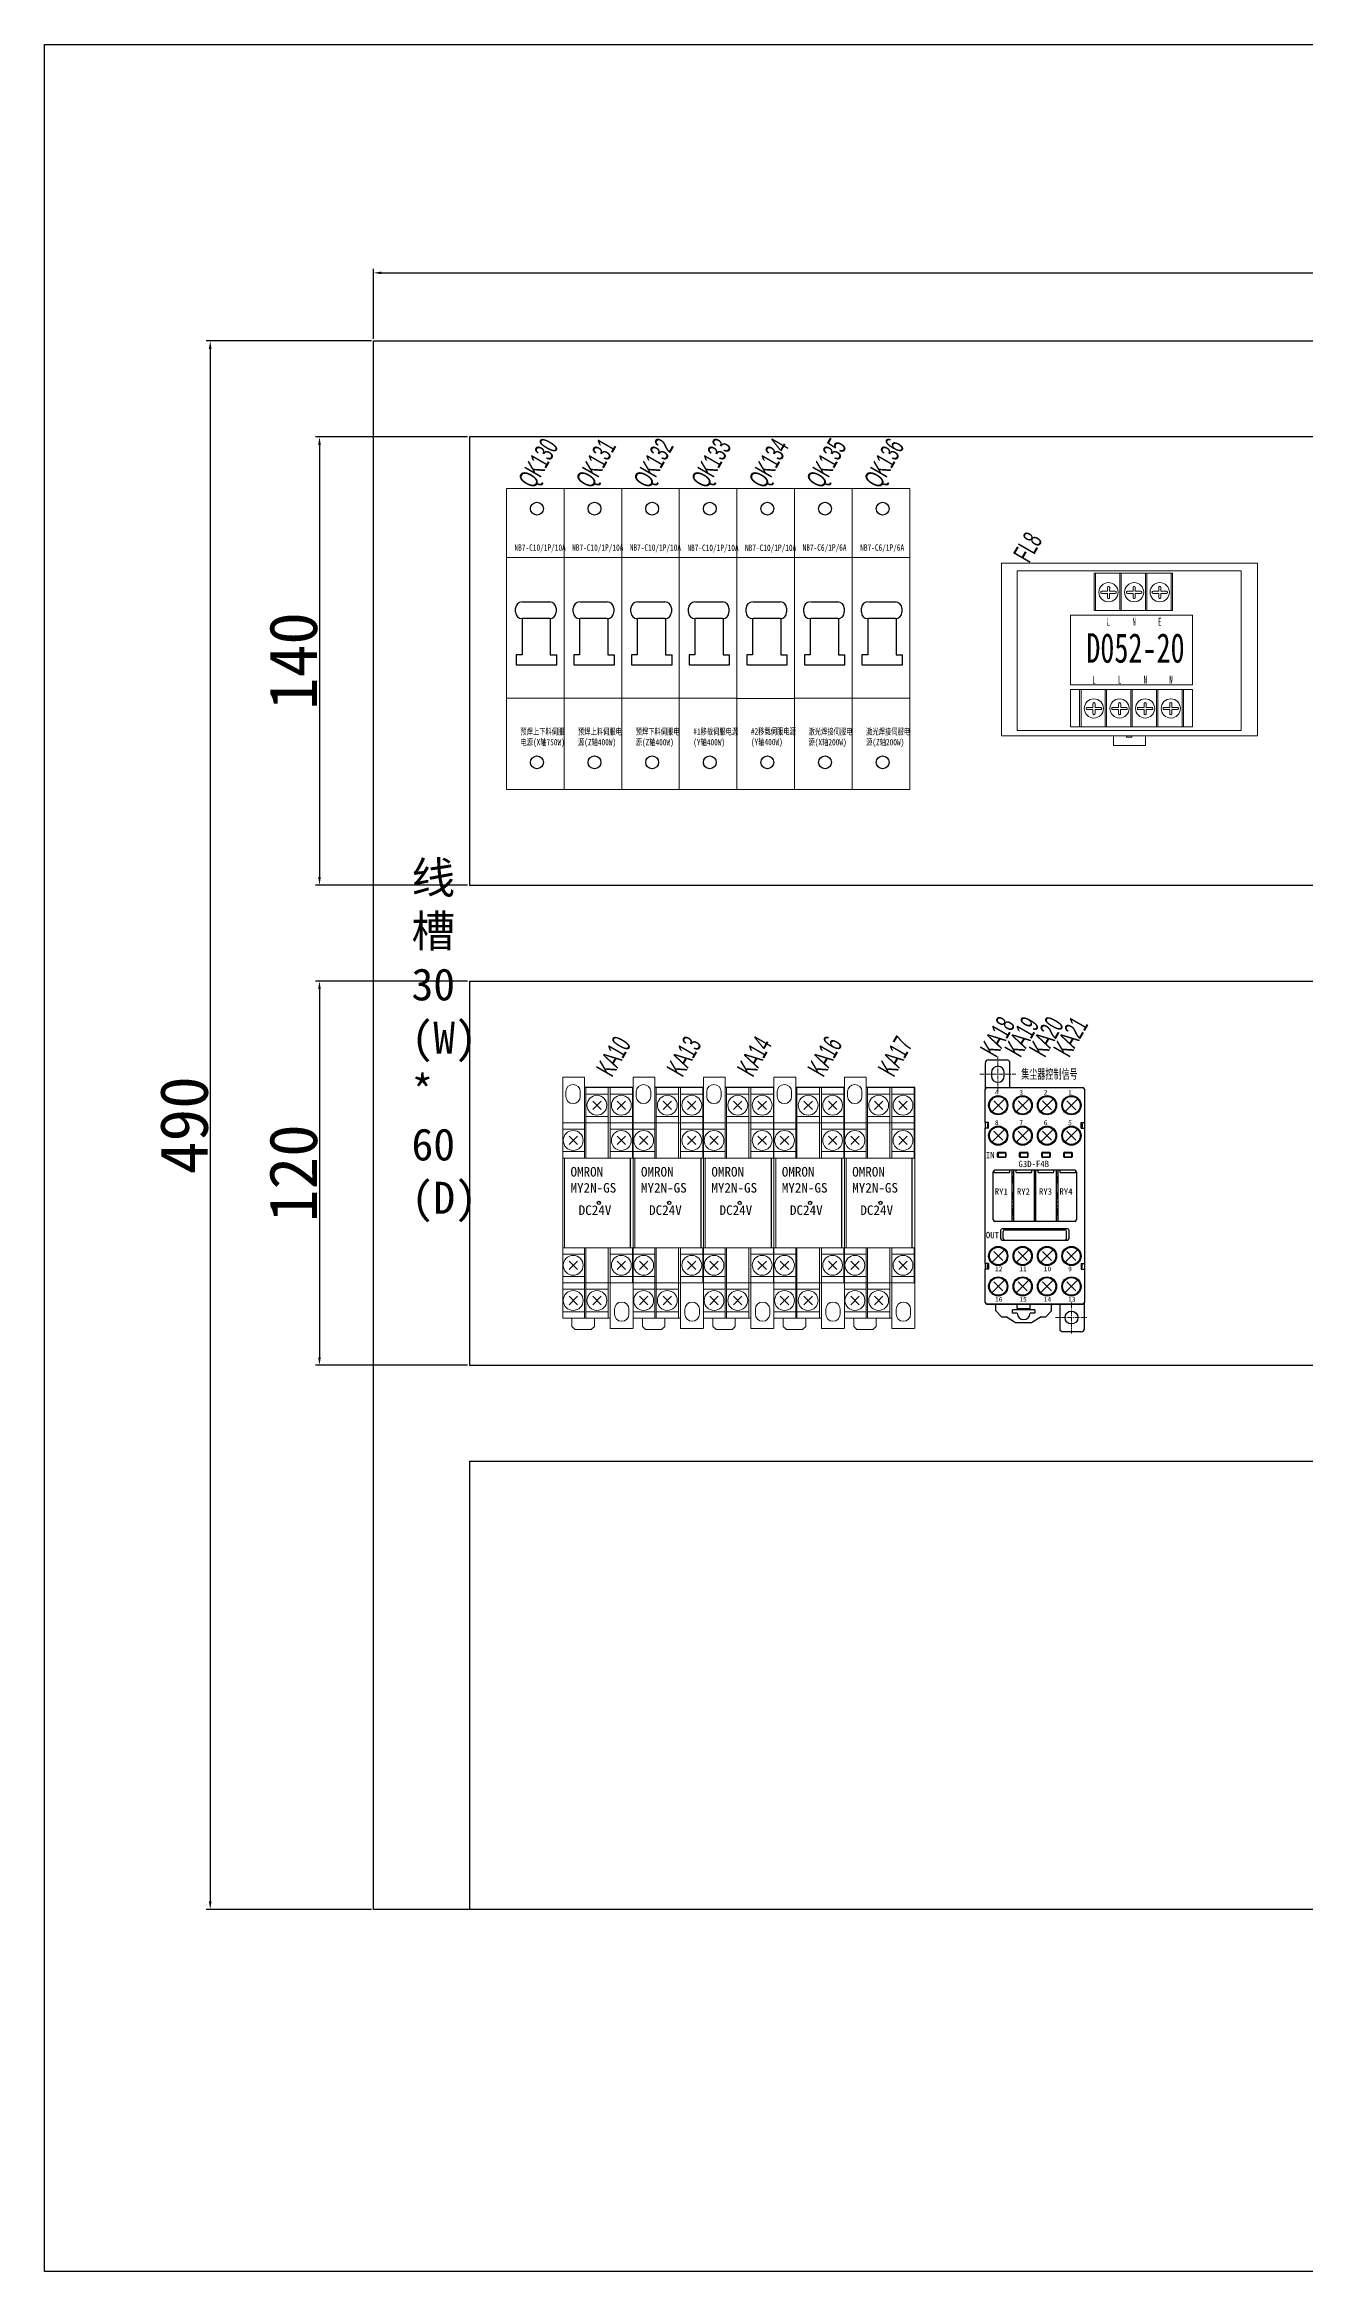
# Model space of a CAD drawing. Header units: millimetres. Extents: x 336 to 12810, y -1577 to 4105.
# Drawn here: x 9163 to 9557, y 1252 to 1948 of the extents above; entities that cross this region are included whole.
import ezdxf

# ---------------------------------------------------------------- set-up
doc = ezdxf.new("R2010")
doc.units = ezdxf.units.MM
doc.linetypes.add('CENTER', pattern=[2, 1.25, -0.25, 0.25, -0.25])
for name, color, linetype in [('Outline', 7, 'Continuous'), ('TEXT', 2, 'Continuous'), ('Z_OM_GAIKEI', 7, 'Continuous'), ('细实线层', 7, 'Continuous')]:
    doc.layers.add(name, color=color, linetype=linetype)
doc.layers.add('Z_OM_CENTER', color=2, linetype='CENTER', lineweight=13)
doc.layers.add('Z_OM_OUTLINE', color=7, linetype='Continuous', lineweight=30)
doc.styles.add('ST', font='', dxfattribs={"width": 0.8, "height": 300})
doc.styles.get("Standard").update_dxf_attribs({"font": ''})
doc.styles.add('宋', font='', dxfattribs={"width": 0.7})
doc.styles.add('样式 8', font='arial.ttf', dxfattribs={"width": 0.6, "height": 2.5})
doc.styles.get('ST').set_extended_font_data('SimSun')
doc.styles.get('Standard').set_extended_font_data('SimSun')
doc.styles.get('宋').set_extended_font_data('SimSun')
doc.dimstyles.new('ISO-25', dxfattribs={"dimtxt": 2.5, "dimasz": 2.5, "dimexe": 1.25, "dimexo": 0.625, "dimtad": 1, "dimtxsty": 'Standard', "dimcen": 2.5, "dimadec": 0, "dimazin": 0, "dimtfac": 1, "dimtmove": 0, "dimatfit": 3, "dimfxl": 1, "dimarcsym": 0})

# ---------------------------------------------------------------- blocks, each defined once
blk = doc.blocks.new('*D893')
at = {"color": 0, "lineweight": -2}
for p, q in [((9265.52, 1855.54), (9213.92, 1855.54)), ((9215.17, 1853.04), (9215.17, 1368.04)), ((9265.52, 1365.54), (9213.92, 1365.54))]:
    blk.add_line(p, q, dxfattribs=at)
at = {"color": 0}
for points in [[(9215.58, 1853.04), (9214.75, 1853.04), (9215.17, 1855.54)], [(9214.75, 1368.04), (9215.58, 1368.04), (9215.17, 1365.54)]]:
    blk.add_solid(points, dxfattribs=at)
at = {"layer": 'Defpoints', "color": 0}
for p in [(9266.14, 1855.54), (9215.17, 1365.54), (9266.14, 1365.54)]:
    blk.add_point(p, dxfattribs=at)
at = {"color": 0, "insert": (9207.04, 1610.54), "char_height": 2.5, "attachment_point": 5, "rotation": 90}
blk.add_mtext('{\\H6x;490}', dxfattribs=at)
blk = doc.blocks.new('*D894')
at = {"color": 0, "lineweight": -2}
for p, q in [((9266.14, 1856.17), (9266.14, 1878.07)), ((9268.64, 1876.82), (10263.64, 1876.82)), ((10266.14, 1856.17), (10266.14, 1878.07))]:
    blk.add_line(p, q, dxfattribs=at)
at = {"color": 0}
for points in [[(9268.64, 1877.23), (9268.64, 1876.4), (9266.14, 1876.82)], [(10263.64, 1876.4), (10263.64, 1877.23), (10266.14, 1876.82)]]:
    blk.add_solid(points, dxfattribs=at)
at = {"layer": 'Defpoints', "color": 0}
for p in [(10266.14, 1876.82), (9266.14, 1855.54), (10266.14, 1855.54)]:
    blk.add_point(p, dxfattribs=at)
at = {"color": 0, "insert": (9766.14, 1884.94), "char_height": 2.5, "attachment_point": 5}
blk.add_mtext('{\\H6x;1000}', dxfattribs=at)
blk = doc.blocks.new('MY2NJ')
blk.add_line((24.97, 72), (9.75, 72))
at = {"color": 7, "linetype": 'Continuous'}
blk.add_line((24.18, 22), (24.18, 50), dxfattribs=at)
blk.add_circle((14.25, 36), 0.5, dxfattribs=at)
at = {"layer": 'Z_OM_OUTLINE', "lineweight": -2}
for p, q in [((2.97, 75.25), (9.75, 75.25)), ((2.97, 75.25), (2.97, 0)), ((3.96, 69.25), (3.96, 70.75)), ((8.46, 69.25), (8.46, 70.75)), ((9.75, 50), (9.75, 75.25)), ((10.15, 72), (10.15, 50)), ((17.15, 70), (10.15, 70)), ((17.15, 50), (17.15, 72)), ((17.78, 72), (17.78, 50)), ((24.78, 70), (17.78, 70)), ((24.78, 50), (24.78, 72)), ((24.97, -3.25), (24.97, 72)), ((10.15, 63), (17.15, 63)), ((12.34, 65.19), (14.96, 67.81)), ((14.96, 65.19), (12.34, 67.81)), ((17.78, 63), (24.78, 63)), ((22.59, 65.19), (19.97, 67.81)), ((19.97, 65.19), (22.59, 67.81)), ((2.97, 61), (24.97, 61)), ((9.75, 59), (2.97, 59)), ((7.56, 54.19), (4.94, 56.81)), ((4.94, 54.19), (7.56, 56.81)), ((24.78, 59), (17.78, 59)), ((22.59, 54.19), (19.97, 56.81)), ((19.97, 54.19), (22.59, 56.81)), ((2.97, 52), (9.75, 52)), ((2.97, 50), (9.75, 50)), ((3.5, 50), (3.5, 22)), ((25, 50), (3.5, 50)), ((10.15, 50), (17.15, 50)), ((17.78, 52), (24.78, 52)), ((17.78, 50), (24.78, 50)), ((9.75, 22), (2.97, 22)), ((25, 22), (3.5, 22)), ((9.75, 0), (9.75, 22)), ((17.15, 22), (10.15, 22)), ((10.15, 22), (10.15, 0)), ((17.15, 0), (17.15, 22)), ((24.78, 22), (17.78, 22)), ((17.78, 22), (17.78, -3.25)), ((24.78, 11), (24.78, 22)), ((9.75, 20), (2.97, 20)), ((7.56, 15.19), (4.94, 17.81)), ((4.94, 15.19), (7.56, 17.81)), ((24.78, 20), (17.78, 20)), ((22.59, 15.19), (19.97, 17.81)), ((19.97, 15.19), (22.59, 17.81)), ((2.97, 13), (9.75, 13)), ((24.97, 11), (2.97, 11)), ((9.75, 9), (2.97, 9)), ((17.15, 9), (10.15, 9)), ((17.78, 13), (24.78, 13)), ((2.97, 2), (9.75, 2)), ((2.97, 0), (17.78, 0)), ((7.56, 4.19), (4.94, 6.81)), ((4.94, 4.19), (7.56, 6.81)), ((5.87, -2.6), (5.87, 0)), ((10.15, 2), (17.15, 2)), ((14.96, 4.19), (12.34, 6.81)), ((12.34, 4.19), (14.96, 6.81)), ((12.88, 0), (12.88, -2.6)), ((19.15, 2.75), (19.15, 1.25)), ((23.65, 1.25), (23.65, 2.75)), ((6.87, -3.6), (5.87, -2.6)), ((11.88, -3.6), (6.87, -3.6)), ((12.88, -2.6), (11.88, -3.6)), ((24.78, -3.25), (17.78, -3.25))]:
    blk.add_line(p, q, dxfattribs=at)
for centre in [(13.65, 66.5), (21.28, 66.5), (6.25, 55.5), (21.28, 55.5), (6.25, 16.5), (21.28, 16.5), (6.25, 5.5), (13.65, 5.5)]:
    blk.add_circle(centre, 3.1, dxfattribs=at)
for centre, start, end in [((6.21, 70.75), 0, 180), ((6.21, 69.25), 180, 0), ((21.4, 2.75), 0, 180), ((21.4, 1.25), 180, 0)]:
    blk.add_arc(centre, 2.25, start, end, dxfattribs=at)
at = {"layer": 'Outline', "color": 0, "linetype": 'ByBlock', "ltscale": 8, "char_height": 3, "attachment_point": 1}
for s, insert in [('{\\C3;OMRON\\PMY2N-GS}', (5.41, 47.21)), ('{\\C3;DC24V}', (7.96, 35.23))]:
    blk.add_mtext(s, dxfattribs=dict(at, insert=insert))
blk = doc.blocks.new('G6D-F4B')
at = {"layer": 'Z_OM_CENTER'}
for p, q in [((3.93, 32.3), (3.93, 43.64)), ((-1.74, 37.97), (9.6, 37.97)), ((26.93, -43.03), (26.93, -33.03)), ((21.93, -38.03), (31.93, -38.03))]:
    blk.add_line(p, q, dxfattribs=at)
at = {"layer": 'Z_OM_GAIKEI'}
for p, q in [((1, 42.5), (6.7, 42.5)), ((0, 41.5), (0, 33.32)), ((1.93, 38.47), (1.93, 37.47)), ((5.93, 37.47), (5.93, 38.47)), ((7.7, 33.8), (7.7, 41.5)), ((0, 22.9), (0, 33.3)), ((0.5, 33.8), (30.46, 33.8)), ((0.5, 33.8), (30.46, 33.8)), ((2.11, 26.36), (6, 30.25)), ((2.64, 29.72), (5.47, 26.89)), ((9.73, 26.36), (13.62, 30.25)), ((10.26, 29.72), (13.09, 26.89)), ((17.35, 26.36), (21.24, 30.25)), ((17.88, 29.72), (20.71, 26.89)), ((24.97, 26.36), (28.86, 30.25)), ((25.5, 29.72), (28.33, 26.89)), ((30.96, 33.3), (30.96, 22.9)), ((0, 22.9), (0, 21.1)), ((1, 22.9), (0, 22.9)), ((1, 21.1), (0, 21.1)), ((0, -21.1), (0, 21.1)), ((1, 22.5), (0.7, 22.5)), ((0.7, 22.5), (0.7, 21.5)), ((0.7, 21.5), (1, 21.5)), ((0.9, 21.1), (0.9, 22.9)), ((1, 21.1), (1, 22.9)), ((29.96, 21.1), (29.96, 22.9)), ((29.96, 22.9), (30.96, 22.9)), ((29.96, 22.5), (30.26, 22.5)), ((30.26, 21.5), (29.96, 21.5)), ((29.96, 21.1), (30.96, 21.1)), ((30.06, 21.1), (30.06, 22.9)), ((30.26, 22.5), (30.26, 21.5)), ((30.96, 22.9), (30.96, 21.1)), ((30.96, 21.1), (30.96, -21.1)), ((2.11, 16.86), (6, 20.75)), ((2.64, 20.22), (5.47, 17.39)), ((9.73, 16.86), (13.62, 20.75)), ((10.26, 20.22), (13.09, 17.39)), ((17.35, 16.86), (21.24, 20.75)), ((17.88, 20.22), (20.71, 17.39)), ((24.97, 16.86), (28.86, 20.75)), ((25.5, 20.22), (28.33, 17.39)), ((2.48, -7.5), (2.48, 7.5)), ((2.64, 7.87), (2.64, 7.55)), ((2.94, 7.25), (7.34, 7.25)), ((27.98, 8), (2.98, 8)), ((3.83, 12.2), (3.83, 13.4)), ((3.98, 13.45), (6.28, 13.45)), ((3.98, 13.45), (3.98, 12.15)), ((3.98, 12.15), (6.28, 12.15)), ((4.03, 13.6), (6.23, 13.6)), ((6.23, 12), (4.03, 12)), ((6.28, 13.45), (6.28, 12.15)), ((6.43, 13.4), (6.43, 12.2)), ((7.64, 7.55), (7.64, 7.95)), ((8.34, 8), (8.34, -8)), ((8.84, 7.07), (8.34, 7.07)), ((8.84, 8), (8.84, -8)), ((9.54, 7.95), (9.54, 7.55)), ((9.84, 7.25), (14.24, 7.25)), ((10.73, 12.2), (10.73, 13.4)), ((10.88, 13.45), (13.18, 13.45)), ((10.88, 13.45), (10.88, 12.15)), ((10.88, 12.15), (13.18, 12.15)), ((10.93, 13.6), (13.13, 13.6)), ((13.13, 12), (10.93, 12)), ((13.18, 13.45), (13.18, 12.15)), ((13.33, 13.4), (13.33, 12.2)), ((14.54, 7.55), (14.54, 7.95)), ((15.24, 8), (15.24, -8)), ((15.74, 7.07), (15.24, 7.07)), ((15.74, 8), (15.74, -8)), ((16.44, 7.95), (16.44, 7.55)), ((16.74, 7.25), (21.14, 7.25)), ((17.63, 12.2), (17.63, 13.4)), ((17.78, 13.45), (20.08, 13.45)), ((17.78, 13.45), (17.78, 12.15)), ((17.78, 12.15), (20.08, 12.15)), ((17.83, 13.6), (20.03, 13.6)), ((20.03, 12), (17.83, 12)), ((20.08, 13.45), (20.08, 12.15)), ((20.23, 13.4), (20.23, 12.2)), ((21.44, 7.55), (21.44, 8)), ((22.14, 8), (22.14, -8)), ((22.64, 7.07), (22.14, 7.07)), ((22.64, 8), (22.64, -8)), ((23.34, 8), (23.34, 7.55)), ((23.64, 7.25), (28.04, 7.25)), ((24.53, 12.2), (24.53, 13.4)), ((24.68, 13.45), (26.98, 13.45)), ((24.68, 13.45), (24.68, 12.15)), ((24.68, 12.15), (26.98, 12.15)), ((24.73, 13.6), (26.93, 13.6)), ((26.93, 12), (24.73, 12)), ((26.98, 13.45), (26.98, 12.15)), ((27.13, 13.4), (27.13, 12.2)), ((28.34, 7.55), (28.34, 7.85)), ((28.48, 7.5), (28.48, -7.5)), ((8.84, 5.67), (8.34, 5.67)), ((8.84, 4.47), (8.34, 4.47)), ((8.58, 1), (8.34, 1)), ((8.58, 0.6), (8.34, 0.6)), ((8.58, -1), (8.58, 1)), ((8.84, 6.07), (8.6, 6.07)), ((8.6, 4.07), (8.6, 6.07)), ((8.84, 4.07), (8.6, 4.07)), ((15.74, 5.67), (15.24, 5.67)), ((15.74, 4.47), (15.24, 4.47)), ((15.48, 1), (15.24, 1)), ((15.48, 0.6), (15.24, 0.6)), ((15.48, -1), (15.48, 1)), ((15.74, 6.07), (15.5, 6.07)), ((15.5, 4.07), (15.5, 6.07)), ((15.74, 4.07), (15.5, 4.07)), ((22.64, 5.67), (22.14, 5.67)), ((22.64, 4.47), (22.14, 4.47)), ((22.38, 1), (22.14, 1)), ((22.38, 0.6), (22.14, 0.6)), ((22.38, -1), (22.38, 1)), ((22.64, 6.07), (22.4, 6.07)), ((22.4, 4.07), (22.4, 6.07)), ((22.64, 4.07), (22.4, 4.07)), ((8.58, -0.6), (8.34, -0.6)), ((8.58, -1), (8.34, -1)), ((8.84, -1.99), (8.34, -1.99)), ((8.84, -3.09), (8.34, -3.09)), ((8.84, -4.07), (8.6, -4.07)), ((8.6, -6.07), (8.6, -4.07)), ((8.84, -4.47), (8.6, -4.47)), ((8.84, -5.67), (8.6, -5.67)), ((8.84, -6.07), (8.6, -6.07)), ((15.48, -0.6), (15.24, -0.6)), ((15.48, -1), (15.24, -1)), ((15.74, -1.99), (15.24, -1.99)), ((15.74, -3.09), (15.24, -3.09)), ((15.74, -4.07), (15.5, -4.07)), ((15.5, -6.07), (15.5, -4.07)), ((15.74, -4.47), (15.5, -4.47)), ((15.74, -5.67), (15.5, -5.67)), ((15.74, -6.07), (15.5, -6.07)), ((22.38, -0.6), (22.14, -0.6)), ((22.38, -1), (22.14, -1)), ((22.64, -1.99), (22.14, -1.99)), ((22.64, -3.09), (22.14, -3.09)), ((22.64, -4.07), (22.4, -4.07)), ((22.4, -6.07), (22.4, -4.07)), ((22.64, -4.47), (22.4, -4.47)), ((22.64, -5.67), (22.4, -5.67)), ((22.64, -6.07), (22.4, -6.07)), ((27.98, -8), (2.98, -8)), ((4.78, -10.8), (4.78, -13.3)), ((25.68, -10.3), (5.28, -10.3)), ((5.28, -13.8), (25.68, -13.8)), ((5.58, -13.3), (5.58, -11.1)), ((6.08, -10.6), (24.88, -10.6)), ((6.08, -13.8), (24.88, -13.8)), ((8.84, -7.07), (8.34, -7.07)), ((15.74, -7.07), (15.24, -7.07)), ((22.64, -7.07), (22.14, -7.07)), ((25.38, -13.3), (25.38, -11.1)), ((26.18, -13.3), (26.18, -10.8)), ((2.11, -20.74), (5.99, -16.86)), ((2.64, -17.39), (5.46, -20.22)), ((9.73, -20.74), (13.61, -16.86)), ((10.26, -17.39), (13.08, -20.22)), ((17.35, -20.74), (21.23, -16.86)), ((17.88, -17.39), (20.7, -20.22)), ((24.97, -20.74), (28.85, -16.86)), ((25.5, -17.39), (28.32, -20.22)), ((1, -21.1), (0, -21.1)), ((0, -21.1), (0, -22.9)), ((0, -33.3), (0, -22.9)), ((1, -22.9), (0, -22.9)), ((0.7, -22.5), (0.7, -21.5)), ((0.7, -21.5), (1, -21.5)), ((1, -22.5), (0.7, -22.5)), ((0.9, -22.9), (0.9, -21.1)), ((1, -21.1), (1, -22.9)), ((2.11, -30.24), (5.99, -26.36)), ((2.64, -26.89), (5.46, -29.72)), ((9.73, -30.24), (13.61, -26.36)), ((10.26, -26.89), (13.08, -29.72)), ((17.35, -30.24), (21.23, -26.36)), ((17.88, -26.89), (20.7, -29.72)), ((24.97, -30.24), (28.85, -26.36)), ((25.5, -26.89), (28.32, -29.72)), ((29.96, -21.1), (29.96, -22.9)), ((29.96, -21.1), (30.96, -21.1)), ((30.26, -21.5), (29.96, -21.5)), ((29.96, -22.5), (30.26, -22.5)), ((29.96, -22.9), (30.96, -22.9)), ((30.06, -22.9), (30.06, -21.1)), ((30.26, -22.5), (30.26, -21.5)), ((30.96, -21.1), (30.96, -22.9)), ((30.96, -22.9), (30.96, -33.3)), ((0.5, -33.8), (30.46, -33.8)), ((30.46, -33.8), (0.5, -33.8)), ((3.28, -35.96), (3.28, -33.82)), ((9.98, -35.2), (9.98, -33.8)), ((13.98, -35.2), (13.98, -33.8)), ((20.68, -35.96), (20.68, -33.82)), ((23.26, -33.8), (23.26, -41.5)), ((30.96, -41.5), (30.96, -33.32)), ((5.08, -37.76), (3.28, -35.96)), ((5.08, -37.76), (6.48, -37.76)), ((9.48, -39.66), (6.48, -37.76)), ((15.48, -35.66), (8.48, -35.66)), ((8.48, -36.66), (8.48, -35.66)), ((9.98, -36.66), (8.48, -36.66)), ((14.48, -39.66), (9.48, -39.66)), ((9.98, -35.2), (13.98, -35.2)), ((15.48, -36.66), (13.98, -36.66)), ((17.48, -37.76), (14.48, -39.66)), ((15.48, -35.66), (15.48, -36.66)), ((15.48, -36.67), (15.48, -36.47)), ((17.48, -37.76), (18.88, -37.76)), ((18.88, -37.76), (20.68, -35.96)), ((29.96, -42.5), (24.26, -42.5))]:
    blk.add_line(p, q, dxfattribs=at)
for centre, radius in [((4.05, 28.3), 3), ((4.05, 28.3), 2.75), ((11.67, 28.3), 3), ((11.67, 28.3), 2.75), ((19.29, 28.3), 3), ((19.29, 28.3), 2.75), ((26.91, 28.3), 3), ((26.91, 28.3), 2.75), ((4.05, 18.8), 3), ((4.05, 18.8), 2.75), ((11.67, 18.8), 3), ((11.67, 18.8), 2.75), ((19.29, 18.8), 3), ((19.29, 18.8), 2.75), ((26.91, 18.8), 3), ((26.91, 18.8), 2.75), ((4.05, -18.8), 3), ((4.05, -18.8), 2.75), ((11.67, -18.8), 3), ((11.67, -18.8), 2.75), ((19.29, -18.8), 3), ((19.29, -18.8), 2.75), ((26.91, -18.8), 3), ((26.91, -18.8), 2.75), ((4.05, -28.3), 3), ((4.05, -28.3), 2.75), ((11.67, -28.3), 3), ((11.67, -28.3), 2.75), ((19.29, -28.3), 3), ((19.29, -28.3), 2.75), ((26.91, -28.3), 3), ((26.91, -28.3), 2.75), ((26.93, -38.03), 2)]:
    blk.add_circle(centre, radius, dxfattribs=at)
for centre, radius, start, end in [((1, 41.5), 1, 90, 180.0009), ((6.7, 41.5), 1, 359.99912, 90), ((3.93, 38.47), 2, 0, 180), ((3.93, 37.47), 2, 180, 0), ((0.5, 33.3), 0.5, 90, 180), ((0.5, 33.3), 0.5, 90, 180), ((30.46, 33.3), 0.5, 0, 90), ((30.46, 33.3), 0.5, 0, 90), ((2.98, 7.5), 0.5, 90, 180), ((2.94, 7.55), 0.3, 180, 270), ((4.03, 13.4), 0.2, 90, 180), ((4.03, 12.2), 0.2, 180, 270), ((6.23, 13.4), 0.2, 0, 90), ((6.23, 12.2), 0.2, 270, 0), ((7.34, 7.55), 0.3, 270, 0), ((9.84, 7.55), 0.3, 180, 270), ((10.93, 13.4), 0.2, 90, 180), ((10.93, 12.2), 0.2, 180, 270), ((13.13, 13.4), 0.2, 0, 90), ((13.13, 12.2), 0.2, 270, 0), ((14.24, 7.55), 0.3, 270, 0), ((16.74, 7.55), 0.3, 180, 270), ((17.83, 13.4), 0.2, 90, 180), ((17.83, 12.2), 0.2, 180, 270), ((20.03, 13.4), 0.2, 0, 90), ((20.03, 12.2), 0.2, 270, 0), ((21.14, 7.55), 0.3, 270, 0), ((23.64, 7.55), 0.3, 180, 270), ((24.73, 13.4), 0.2, 90, 180), ((24.73, 12.2), 0.2, 180, 270), ((26.93, 13.4), 0.2, 0, 90), ((26.93, 12.2), 0.2, 270, 0), ((27.98, 7.5), 0.5, 0, 90), ((28.04, 7.55), 0.3, 270, 0), ((2.98, -7.5), 0.5, 180, 270), ((5.28, -10.8), 0.5, 90, 180), ((5.28, -13.3), 0.5, 180, 270), ((6.08, -11.1), 0.5, 90, 180), ((6.08, -13.3), 0.5, 180, 270), ((24.88, -11.1), 0.5, 0, 90), ((24.88, -13.3), 0.5, 270, 0), ((25.68, -10.8), 0.5, 0, 90), ((25.68, -13.3), 0.5, 270, 0), ((27.98, -7.5), 0.5, 270, 0), ((0.5, -33.3), 0.5, 180, 270), ((0.5, -33.3), 0.5, 180, 270), ((30.46, -33.3), 0.5, 270, 0), ((30.46, -33.3), 0.5, 270, 0), ((11.98, -36.66), 2, 180.0009, 0), ((24.26, -41.5), 1, 179.9991, 270), ((29.96, -41.5), 1, 270, 0.00085)]:
    blk.add_arc(centre, radius, start, end, dxfattribs=at)
for p in [(15.48, 0), (15.48, 0), (15.48, 0), (15.48, 0), (15.48, 0), (15.48, 0), (15.64, 0)]:
    blk.add_point(p, dxfattribs=at)
for s, height, p in [('4', 1.5, (3.02, 31.6)), ('3', 1.5, (10.64, 31.6)), ('2', 1.5, (18.26, 31.6)), ('1', 1.5, (25.88, 31.6)), ('8', 1.5, (3.02, 22.1)), ('7', 1.5, (10.64, 22.1)), ('6', 1.5, (18.26, 22.1)), ('5', 1.5, (25.88, 22.1)), ('IN', 2, (0.19, 11.73)), ('G3D-F4B', 2, (10.39, 8.96)), ('RY1', 2, (2.98, 0.34)), ('RY2', 2, (9.88, 0.34)), ('RY3', 2, (16.78, 0.34)), ('RY4', 2, (23.18, 0.34)), ('OUT', 2, (0.19, -13.25)), ('12', 1.5, (3.02, -23.58)), ('11', 1.5, (10.64, -23.58)), ('10', 1.5, (18.26, -23.58)), ('9', 1.5, (25.88, -23.58)), ('16', 1.5, (3.02, -33.08)), ('15', 1.5, (10.64, -33.08)), ('14', 1.5, (18.26, -33.08)), ('13', 1.5, (25.88, -33.08))]:
    blk.add_text(s, height=height).set_placement(p)
at = {"lineweight": 0, "style": '样式 8', "width": 0.6}
blk.add_attdef('型号', (1.23, 46.34), '', height=2.5, dxfattribs=at)
blk = doc.blocks.new('*D945')
at = {"color": 0, "lineweight": -2}
for p, q in [((9295.52, 1825.54), (9248.05, 1825.54)), ((9249.3, 1823.04), (9249.3, 1688.04)), ((9295.52, 1685.54), (9248.05, 1685.54))]:
    blk.add_line(p, q, dxfattribs=at)
at = {"color": 0}
for points in [[(9249.72, 1823.04), (9248.89, 1823.04), (9249.3, 1825.54)], [(9248.89, 1688.04), (9249.72, 1688.04), (9249.3, 1685.54)]]:
    blk.add_solid(points, dxfattribs=at)
at = {"layer": 'Defpoints', "color": 0}
for p in [(9296.14, 1825.54), (9249.3, 1685.54), (9296.14, 1685.54)]:
    blk.add_point(p, dxfattribs=at)
at = {"color": 0, "insert": (9241.18, 1755.54), "char_height": 2.5, "attachment_point": 5, "rotation": 90}
blk.add_mtext('{\\H6x;140}', dxfattribs=at)
blk = doc.blocks.new('*D946')
at = {"color": 0, "lineweight": -2}
for p, q in [((9295.52, 1655.54), (9248.05, 1655.54)), ((9249.3, 1653.04), (9249.3, 1538.04)), ((9295.52, 1535.54), (9248.05, 1535.54))]:
    blk.add_line(p, q, dxfattribs=at)
at = {"color": 0}
for points in [[(9249.72, 1653.04), (9248.89, 1653.04), (9249.3, 1655.54)], [(9248.89, 1538.04), (9249.72, 1538.04), (9249.3, 1535.54)]]:
    blk.add_solid(points, dxfattribs=at)
at = {"layer": 'Defpoints', "color": 0}
for p in [(9296.14, 1655.54), (9249.3, 1535.54), (9296.14, 1535.54)]:
    blk.add_point(p, dxfattribs=at)
at = {"color": 0, "insert": (9241.18, 1595.54), "char_height": 2.5, "attachment_point": 5, "rotation": 90}
blk.add_mtext('{\\H6x;120}', dxfattribs=at)

msp = doc.modelspace()

# ---------------------------------------------------------------- linework, layer by layer
for p, q in [((10236.141, 1825.542), (9296.141, 1825.542)), ((9296.141, 1825.542), (9296.141, 1685.542)), ((9310.766, 1757.452), (9310.766, 1754.387)), ((9310.766, 1754.387), (9323.423, 1754.387)), ((9328.766, 1757.452), (9328.766, 1754.387)), ((9328.766, 1754.387), (9341.423, 1754.387)), ((9346.766, 1757.452), (9346.766, 1754.387)), ((9346.766, 1754.387), (9359.423, 1754.387)), ((9364.766, 1757.452), (9364.766, 1754.387)), ((9364.766, 1754.387), (9377.423, 1754.387)), ((9382.766, 1757.452), (9382.766, 1754.387)), ((9382.766, 1754.387), (9395.423, 1754.387)), ((9400.766, 1757.452), (9400.766, 1754.387)), ((9400.766, 1754.387), (9413.423, 1754.387)), ((9418.766, 1757.452), (9418.766, 1754.387)), ((9418.766, 1754.387), (9431.423, 1754.387)), ((9296.141, 1685.542), (10236.141, 1685.542)), ((9296.141, 1655.542), (9296.141, 1535.542)), ((9296.141, 1655.542), (10236.141, 1655.542)), ((9296.141, 1535.542), (10236.141, 1535.542)), ((9296.141, 1505.542), (10236.141, 1505.542)), ((9296.141, 1505.542), (9296.141, 1365.542))]:
    msp.add_line(p, q)
at = {"color": 0}
for p, q in [((9310.57, 1770.808), (9310.57, 1772.035)), ((9312.57, 1768.808), (9312.57, 1757.452)), ((9312.766, 1774.035), (9321.217, 1774.035)), ((9321.217, 1768.808), (9312.766, 1768.808)), ((9321.412, 1768.808), (9321.412, 1757.452)), ((9323.217, 1772.035), (9323.217, 1770.808)), ((9328.57, 1770.808), (9328.57, 1772.035)), ((9330.57, 1768.808), (9330.57, 1757.452)), ((9330.766, 1774.035), (9339.217, 1774.035)), ((9339.217, 1768.808), (9330.766, 1768.808)), ((9339.412, 1768.808), (9339.412, 1757.452)), ((9341.217, 1772.035), (9341.217, 1770.808)), ((9346.57, 1770.808), (9346.57, 1772.035)), ((9348.57, 1768.808), (9348.57, 1757.452)), ((9348.766, 1774.035), (9357.217, 1774.035)), ((9357.217, 1768.808), (9348.766, 1768.808)), ((9357.412, 1768.808), (9357.412, 1757.452)), ((9359.217, 1772.035), (9359.217, 1770.808)), ((9364.57, 1770.808), (9364.57, 1772.035)), ((9366.57, 1768.808), (9366.57, 1757.452)), ((9366.766, 1774.035), (9375.217, 1774.035)), ((9375.217, 1768.808), (9366.766, 1768.808)), ((9375.412, 1768.808), (9375.412, 1757.452)), ((9377.217, 1772.035), (9377.217, 1770.808)), ((9382.57, 1770.808), (9382.57, 1772.035)), ((9384.57, 1768.808), (9384.57, 1757.452)), ((9384.766, 1774.035), (9393.217, 1774.035)), ((9393.217, 1768.808), (9384.766, 1768.808)), ((9393.412, 1768.808), (9393.412, 1757.452)), ((9395.217, 1772.035), (9395.217, 1770.808)), ((9400.57, 1770.808), (9400.57, 1772.035)), ((9402.57, 1768.808), (9402.57, 1757.452)), ((9402.766, 1774.035), (9411.217, 1774.035)), ((9411.217, 1768.808), (9402.766, 1768.808)), ((9411.412, 1768.808), (9411.412, 1757.452)), ((9413.217, 1772.035), (9413.217, 1770.808)), ((9418.57, 1770.808), (9418.57, 1772.035)), ((9420.57, 1768.808), (9420.57, 1757.452)), ((9420.766, 1774.035), (9429.217, 1774.035)), ((9429.217, 1768.808), (9420.766, 1768.808)), ((9429.412, 1768.808), (9429.412, 1757.452)), ((9431.217, 1772.035), (9431.217, 1770.808)), ((9312.57, 1757.452), (9310.766, 1757.452)), ((9321.412, 1757.452), (9323.423, 1757.452)), ((9330.57, 1757.452), (9328.766, 1757.452)), ((9339.412, 1757.452), (9341.423, 1757.452)), ((9348.57, 1757.452), (9346.766, 1757.452)), ((9357.412, 1757.452), (9359.423, 1757.452)), ((9366.57, 1757.452), (9364.766, 1757.452)), ((9375.412, 1757.452), (9377.423, 1757.452)), ((9384.57, 1757.452), (9382.766, 1757.452)), ((9393.412, 1757.452), (9395.423, 1757.452)), ((9402.57, 1757.452), (9400.766, 1757.452)), ((9411.412, 1757.452), (9413.423, 1757.452)), ((9420.57, 1757.452), (9418.766, 1757.452)), ((9429.412, 1757.452), (9431.423, 1757.452))]:
    msp.add_line(p, q, dxfattribs=at)
at = {"lineweight": 0}
for p, q in [((9462.348, 1732.16), (9502.348, 1732.16)), ((9507.348, 1732.16), (9497.348, 1732.16)), ((9502.348, 1732.16), (9507.348, 1732.16))]:
    msp.add_line(p, q, dxfattribs=at)
at = {"color": 1}
msp.add_lwpolyline([(9163.416, 1948.152), (10343.039, 1948.152), (10343.039, 1252.413), (9163.416, 1252.413)], close=True, dxfattribs=at)
msp.add_lwpolyline([(9266.141, 1855.542), (10266.141, 1855.542), (10266.141, 1365.542), (9266.141, 1365.542)], close=True)
at = {"lineweight": 0}
for points in [[(9462.348, 1786.16), (9542.348, 1786.16), (9542.348, 1732.16), (9462.348, 1732.16)], [(9467.244, 1783.775), (9537.21, 1783.775), (9537.21, 1733.805), (9467.244, 1733.805)], [(9491.303, 1771.331), (9515.741, 1771.331), (9515.741, 1783.002), (9491.303, 1783.002)], [(9491.303, 1783.002), (9491.741, 1783.002), (9491.741, 1771.331), (9491.303, 1771.331)], [(9499.303, 1783.002), (9499.741, 1783.002), (9499.741, 1771.331), (9499.303, 1771.331)], [(9507.303, 1783.002), (9507.741, 1783.002), (9507.741, 1771.331), (9507.303, 1771.331)], [(9515.303, 1783.002), (9515.741, 1783.002), (9515.741, 1771.331), (9515.303, 1771.331)], [(9521.972, 1748.111), (9483.862, 1748.111), (9483.862, 1769.867), (9521.972, 1769.867)], [(9483.862, 1746.7), (9521.972, 1746.7), (9521.972, 1735.029), (9483.862, 1735.029)], [(9486.746, 1746.7), (9487.184, 1746.7), (9487.184, 1735.029), (9486.746, 1735.029)], [(9494.746, 1746.7), (9495.184, 1746.7), (9495.184, 1735.029), (9494.746, 1735.029)], [(9502.746, 1746.7), (9503.184, 1746.7), (9503.184, 1735.029), (9502.746, 1735.029)], [(9510.746, 1746.7), (9511.184, 1746.7), (9511.184, 1735.029), (9510.746, 1735.029)], [(9518.746, 1746.7), (9519.184, 1746.7), (9519.184, 1735.029), (9518.746, 1735.029)], [(9497.348, 1732.16), (9507.348, 1732.16), (9507.348, 1729.16), (9497.348, 1729.16)], [(9501.435, 1732.16), (9503.05, 1732.16), (9503.05, 1731.726), (9501.435, 1731.726)], [(9502.348, 1732.16), (9504.058, 1732.16), (9504.058, 1732.16), (9502.348, 1732.16)]]:
    msp.add_lwpolyline(points, close=True, dxfattribs=at)
for points in [[(9493.689, 1776.687), (9495.457, 1776.673)], [(9495.462, 1777.343), (9493.694, 1777.354)], [(9495.457, 1776.673), (9495.447, 1775.41)], [(9495.475, 1778.528), (9495.471, 1778.528), (9495.462, 1777.343)], [(9496.115, 1775.405), (9496.119, 1775.405), (9496.129, 1776.668)], [(9496.129, 1776.668), (9497.869, 1776.655), (9497.869, 1776.659)], [(9496.134, 1777.338), (9496.143, 1778.523)], [(9497.874, 1777.326), (9496.134, 1777.338)], [(9501.689, 1776.687), (9503.457, 1776.673)], [(9503.462, 1777.343), (9501.694, 1777.354)], [(9503.457, 1776.673), (9503.447, 1775.41)], [(9503.475, 1778.528), (9503.471, 1778.528), (9503.462, 1777.343)], [(9504.115, 1775.405), (9504.119, 1775.405), (9504.129, 1776.668)], [(9504.129, 1776.668), (9505.869, 1776.655), (9505.869, 1776.659)], [(9504.134, 1777.338), (9504.143, 1778.523)], [(9505.874, 1777.326), (9504.134, 1777.338)], [(9509.689, 1776.687), (9511.457, 1776.673)], [(9511.462, 1777.343), (9509.694, 1777.354)], [(9511.457, 1776.673), (9511.447, 1775.41)], [(9511.475, 1778.528), (9511.471, 1778.528), (9511.462, 1777.343)], [(9512.115, 1775.405), (9512.119, 1775.405), (9512.129, 1776.668)], [(9512.129, 1776.668), (9513.869, 1776.655), (9513.869, 1776.659)], [(9512.134, 1777.338), (9512.143, 1778.523)], [(9513.874, 1777.326), (9512.134, 1777.338)], [(9489.131, 1740.385), (9490.899, 1740.371)], [(9490.904, 1741.04), (9489.136, 1741.052)], [(9490.899, 1740.371), (9490.89, 1739.108)], [(9490.917, 1742.226), (9490.914, 1742.226), (9490.904, 1741.04)], [(9491.557, 1739.103), (9491.561, 1739.103), (9491.571, 1740.366)], [(9491.571, 1740.366), (9493.312, 1740.353), (9493.312, 1740.357)], [(9491.576, 1741.036), (9491.585, 1742.221)], [(9493.317, 1741.024), (9491.576, 1741.036)], [(9497.131, 1740.385), (9498.899, 1740.371)], [(9498.904, 1741.04), (9497.136, 1741.052)], [(9498.899, 1740.371), (9498.89, 1739.108)], [(9498.917, 1742.226), (9498.914, 1742.226), (9498.904, 1741.04)], [(9499.557, 1739.103), (9499.561, 1739.103), (9499.571, 1740.366)], [(9499.571, 1740.366), (9501.312, 1740.353), (9501.312, 1740.357)], [(9499.576, 1741.036), (9499.585, 1742.221)], [(9501.317, 1741.024), (9499.576, 1741.036)], [(9505.131, 1740.385), (9506.899, 1740.371)], [(9506.904, 1741.04), (9505.136, 1741.052)], [(9506.899, 1740.371), (9506.89, 1739.108)], [(9506.917, 1742.226), (9506.914, 1742.226), (9506.904, 1741.04)], [(9507.557, 1739.103), (9507.561, 1739.103), (9507.571, 1740.366)], [(9507.571, 1740.366), (9509.312, 1740.353), (9509.312, 1740.357)], [(9507.576, 1741.036), (9507.585, 1742.221)], [(9509.317, 1741.024), (9507.576, 1741.036)], [(9513.131, 1740.385), (9514.899, 1740.371)], [(9514.904, 1741.04), (9513.136, 1741.052)], [(9514.899, 1740.371), (9514.89, 1739.108)], [(9514.917, 1742.226), (9514.914, 1742.226), (9514.904, 1741.04)], [(9515.557, 1739.103), (9515.561, 1739.103), (9515.571, 1740.366)], [(9515.571, 1740.366), (9517.312, 1740.353), (9517.312, 1740.357)], [(9515.576, 1741.036), (9515.585, 1742.221)], [(9517.317, 1741.024), (9515.576, 1741.036)]]:
    msp.add_lwpolyline(points, dxfattribs=at)
at = {"color": 0, "linetype": 'Continuous'}
for centre in [(9317.221, 1803.154), (9335.221, 1803.154), (9353.221, 1803.154), (9371.221, 1803.154), (9389.221, 1803.154), (9407.221, 1803.154), (9425.221, 1803.154), (9317.221, 1723.893), (9335.221, 1723.893), (9353.221, 1723.893), (9371.221, 1723.893), (9389.221, 1723.893), (9407.221, 1723.893), (9425.221, 1723.893)]:
    msp.add_circle(centre, 2.01, dxfattribs=at)
at = {"lineweight": 0}
for centre in [(9495.778, 1777.042), (9503.778, 1777.042), (9511.778, 1777.042), (9491.22, 1740.74), (9499.22, 1740.74), (9507.22, 1740.74), (9515.22, 1740.74)]:
    msp.add_circle(centre, 3, dxfattribs=at)
for centre, radius, start, end in [((9493.691, 1777.021), 0.334, 89.562379, 269.562379), ((9495.781, 1775.408), 0.334, 179.562379, 359.562379), ((9495.778, 1777.042), 1.5, 101.626465, 101.798113), ((9495.809, 1778.525), 0.334, 355.152611, 182.431386), ((9495.778, 1777.042), 1.5, 75.918685, 75.957532), ((9497.872, 1776.993), 0.334, 269.562379, 89.67132), ((9501.691, 1777.021), 0.334, 89.562379, 269.562379), ((9503.781, 1775.408), 0.334, 179.562379, 359.562379), ((9503.778, 1777.042), 1.5, 101.626465, 101.798113), ((9503.809, 1778.525), 0.334, 355.152611, 182.431386), ((9503.778, 1777.042), 1.5, 75.918685, 75.957532), ((9505.872, 1776.993), 0.334, 269.562379, 89.67132), ((9509.691, 1777.021), 0.334, 89.562379, 269.562379), ((9511.781, 1775.408), 0.334, 179.562379, 359.562379), ((9511.778, 1777.042), 1.5, 101.626465, 101.798113), ((9511.809, 1778.525), 0.334, 355.152611, 182.431386), ((9511.778, 1777.042), 1.5, 75.918685, 75.957532), ((9513.872, 1776.993), 0.334, 269.562379, 89.67132), ((9489.133, 1740.718), 0.334, 89.562379, 269.562379), ((9491.22, 1740.74), 1.5, 101.626465, 101.798113), ((9491.251, 1742.223), 0.334, 355.152611, 182.431386), ((9491.22, 1740.74), 1.5, 75.918685, 75.957532), ((9493.314, 1740.69), 0.334, 269.562379, 89.67132), ((9497.133, 1740.718), 0.334, 89.562379, 269.562379), ((9499.22, 1740.74), 1.5, 101.626465, 101.798113), ((9499.251, 1742.223), 0.334, 355.152611, 182.431386), ((9499.22, 1740.74), 1.5, 75.918685, 75.957532), ((9501.314, 1740.69), 0.334, 269.562379, 89.67132), ((9505.133, 1740.718), 0.334, 89.562379, 269.562379), ((9507.22, 1740.74), 1.5, 101.626465, 101.798113), ((9507.251, 1742.223), 0.334, 355.152611, 182.431386), ((9507.22, 1740.74), 1.5, 75.918685, 75.957532), ((9509.314, 1740.69), 0.334, 269.562379, 89.67132), ((9513.133, 1740.718), 0.334, 89.562379, 269.562379), ((9515.22, 1740.74), 1.5, 101.626465, 101.798113), ((9515.251, 1742.223), 0.334, 355.152611, 182.431386), ((9515.22, 1740.74), 1.5, 75.918685, 75.957532), ((9517.314, 1740.69), 0.334, 269.562379, 89.67132), ((9491.224, 1739.106), 0.334, 179.562379, 359.562379), ((9499.224, 1739.106), 0.334, 179.562379, 359.562379), ((9507.224, 1739.106), 0.334, 179.562379, 359.562379), ((9515.224, 1739.106), 0.334, 179.562379, 359.562379)]:
    msp.add_arc(centre, radius, start, end, dxfattribs=at)
at = {"color": 0}
for centre, start, end in [((9312.57, 1772.035), 90, 180), ((9312.57, 1770.808), 180, 270), ((9321.217, 1772.035), 0, 90), ((9321.217, 1770.808), 270, 0), ((9330.57, 1772.035), 90, 180), ((9330.57, 1770.808), 180, 270), ((9339.217, 1772.035), 0, 90), ((9339.217, 1770.808), 270, 0), ((9348.57, 1772.035), 90, 180), ((9348.57, 1770.808), 180, 270), ((9357.217, 1772.035), 0, 90), ((9357.217, 1770.808), 270, 0), ((9366.57, 1772.035), 90, 180), ((9366.57, 1770.808), 180, 270), ((9375.217, 1772.035), 0, 90), ((9375.217, 1770.808), 270, 0), ((9384.57, 1772.035), 90, 180), ((9384.57, 1770.808), 180, 270), ((9393.217, 1772.035), 0, 90), ((9393.217, 1770.808), 270, 0), ((9402.57, 1772.035), 90, 180), ((9402.57, 1770.808), 180, 270), ((9411.217, 1772.035), 0, 90), ((9411.217, 1770.808), 270, 0), ((9420.57, 1772.035), 90, 180), ((9420.57, 1770.808), 180, 270), ((9429.217, 1772.035), 0, 90), ((9429.217, 1770.808), 270, 0)]:
    msp.add_arc(centre, 2, start, end, dxfattribs=at)
at = {"layer": 'TEXT', "linetype": 'Continuous'}
for p, q in [((9323.423, 1754.387), (9323.423, 1757.452)), ((9341.423, 1754.387), (9341.423, 1757.452)), ((9359.423, 1754.387), (9359.423, 1757.452)), ((9377.423, 1754.387), (9377.423, 1757.452)), ((9395.423, 1754.387), (9395.423, 1757.452)), ((9413.423, 1754.387), (9413.423, 1757.452)), ((9431.423, 1754.387), (9431.423, 1757.452))]:
    msp.add_line(p, q, dxfattribs=at)
at = {"layer": '细实线层', "lineweight": 0}
for p, q in [((9307.708, 1809.412), (9307.708, 1715.412)), ((9307.708, 1809.412), (9325.708, 1809.412)), ((9325.708, 1809.412), (9325.708, 1715.412)), ((9325.708, 1809.412), (9325.708, 1715.412)), ((9325.708, 1809.412), (9343.708, 1809.412)), ((9343.708, 1809.412), (9343.708, 1715.412)), ((9343.708, 1809.412), (9343.708, 1715.412)), ((9343.708, 1809.412), (9361.708, 1809.412)), ((9361.708, 1809.412), (9361.708, 1715.412)), ((9361.708, 1809.412), (9361.708, 1715.412)), ((9361.708, 1809.412), (9379.708, 1809.412)), ((9379.708, 1809.412), (9379.708, 1715.412)), ((9379.708, 1809.412), (9379.708, 1715.412)), ((9379.708, 1809.412), (9397.708, 1809.412)), ((9397.708, 1809.412), (9397.708, 1715.412)), ((9397.708, 1809.412), (9397.708, 1715.412)), ((9397.708, 1809.412), (9415.708, 1809.412)), ((9415.708, 1809.412), (9415.708, 1715.412)), ((9415.708, 1809.412), (9415.708, 1715.412)), ((9415.708, 1809.412), (9433.708, 1809.412)), ((9433.708, 1809.412), (9433.708, 1715.412)), ((9433.708, 1809.412), (9433.708, 1715.412)), ((9307.708, 1787.912), (9325.708, 1787.912)), ((9325.708, 1787.912), (9343.708, 1787.912)), ((9343.708, 1787.912), (9361.708, 1787.912)), ((9361.708, 1787.912), (9379.708, 1787.912)), ((9379.708, 1787.851), (9397.708, 1787.851)), ((9397.708, 1787.912), (9415.708, 1787.912)), ((9415.708, 1787.912), (9433.708, 1787.912)), ((9307.708, 1743.912), (9325.708, 1743.912)), ((9325.708, 1743.912), (9343.708, 1743.912)), ((9343.708, 1743.912), (9361.708, 1743.912)), ((9361.708, 1743.912), (9379.708, 1743.912)), ((9379.708, 1743.851), (9397.708, 1743.851)), ((9397.708, 1743.912), (9415.708, 1743.912)), ((9415.708, 1743.912), (9433.708, 1743.912)), ((9307.708, 1715.412), (9325.708, 1715.412)), ((9325.708, 1715.412), (9343.708, 1715.412)), ((9343.708, 1715.412), (9361.708, 1715.412)), ((9361.708, 1715.412), (9379.708, 1715.412)), ((9379.708, 1715.412), (9397.708, 1715.412)), ((9397.708, 1715.412), (9415.708, 1715.412)), ((9415.708, 1715.412), (9433.708, 1715.412))]:
    msp.add_line(p, q, dxfattribs=at)

# ---------------------------------------------------------------- block references
at = {"lineweight": 0}
msp.add_blockref('G6D-F4B', (9457.278, 1588.462), dxfattribs=at)
at = {"color": 3, "lineweight": 0}
for p in [(9322.311, 1550.264), (9344.311, 1550.264), (9366.311, 1550.264), (9388.311, 1550.264), (9410.311, 1550.264)]:
    msp.add_blockref('MY2NJ', p, dxfattribs=at)

# ---------------------------------------------------------------- texts
at = {"lineweight": 0, "style": '样式 8', "width": 0.6}
for s, p in [('QK130', (9316.308, 1809.136)), ('QK131', (9334.308, 1809.136)), ('QK132', (9352.308, 1809.136)), ('QK133', (9370.308, 1809.136)), ('QK134', (9388.308, 1809.136)), ('QK135', (9406.308, 1809.136)), ('QK136', (9424.308, 1809.136)), ('FL8', (9470.947, 1785.884)), ('KA18', (9460.612, 1631.378)), ('KA19', (9468.232, 1631.378)), ('KA20', (9475.853, 1631.378)), ('KA21', (9483.473, 1631.378)), ('KA10', (9340.66, 1625.238)), ('KA13', (9362.66, 1625.238)), ('KA14', (9384.66, 1625.238)), ('KA16', (9406.66, 1625.237)), ('KA17', (9428.66, 1625.237))]:
    msp.add_text(s, height=6, rotation=60, dxfattribs=at).set_placement(p)
msp.add_text('集尘器控制信号', height=3, dxfattribs=at).set_placement((9468.496, 1625.025))
at = {"lineweight": 0, "char_height": 2, "width": 14.95364, "attachment_point": 1, "style": '宋'}
for s, insert in [('预焊上下料伺服电源(X轴750W)', (9312.061, 1734.524)), ('预焊上料伺服电源(Z轴400W)', (9330.061, 1734.524)), ('预焊下料伺服电源(Z轴400W)', (9348.061, 1734.524)), ('#1移载伺服电源(Y轴400W)', (9366.061, 1734.524)), ('#2移载伺服电源(Y轴400W)', (9384.061, 1734.585)), ('激光焊接伺服电源(X轴200W)', (9402.061, 1734.524)), ('激光焊接伺服电源(Z轴200W)', (9420.061, 1734.524))]:
    msp.add_mtext(s, dxfattribs=dict(at, insert=insert))
at = {"lineweight": 0, "insert": (9278.054, 1692.87), "char_height": 10, "width": 13.79767, "attachment_point": 1}
msp.add_mtext('线槽30\\P(W)\\P*\\P60\\P(D)', dxfattribs=at)
at = {"layer": 'TEXT', "color": 0, "style": 'ST', "width": 0.7}
for s, height, p in [('NB7-C10/1P/10A', 2, (9310.231, 1789.999)), ('NB7-C10/1P/10A', 2, (9328.231, 1789.999)), ('NB7-C10/1P/10A', 2, (9346.231, 1789.999)), ('NB7-C10/1P/10A', 2, (9364.231, 1789.937)), ('NB7-C10/1P/10A', 2, (9382.231, 1789.937)), ('NB7-C6/1P/6A', 2, (9400.231, 1789.999)), ('NB7-C6/1P/6A', 2, (9418.231, 1789.999)), ('D052-20', 9.216, (9488.828, 1755.02))]:
    msp.add_text(s, height=height, dxfattribs=at).set_placement(p)
at = {"layer": 'TEXT', "color": 0, "style": 'ST', "oblique": 0.5, "width": 0.5}
for s, p in [('L', (9495.251, 1766.544)), ('N', (9503.251, 1766.544)), ('E', (9511.251, 1766.544)), ('L', (9490.761, 1748.435)), ('L', (9498.761, 1748.435)), ('N', (9506.761, 1748.435)), ('N', (9514.761, 1748.435))]:
    msp.add_text(s, height=2.5, dxfattribs=at).set_placement(p)

# ---------------------------------------------------------------- dimensions: what is measured, and where the dimension line sits
dim = msp.add_linear_dim(base=(10266.141, 1876.818), p1=(9266.141, 1855.542), p2=(10266.141, 1855.542), text='{\\H6x;<>}', dimstyle='ISO-25')
dim.commit()
dim.dimension.update_dxf_attribs({"geometry": '*D894', "text_midpoint": (9766.141, 1884.943)})
for base, p1, p2, picture, middle in [((9215.167, 1365.542), (9266.141, 1855.542), (9266.141, 1365.542), '*D893', (9207.042, 1610.542)), ((9249.305, 1685.542), (9296.141, 1825.542), (9296.141, 1685.542), '*D945', (9241.18, 1755.542)), ((9249.305, 1535.542), (9296.141, 1655.542), (9296.141, 1535.542), '*D946', (9241.18, 1595.542))]:
    dim = msp.add_linear_dim(base=base, p1=p1, p2=p2, angle=90, text='{\\H6x;<>}', dimstyle='ISO-25')
    dim.commit()
    dim.dimension.update_dxf_attribs({"geometry": picture, "text_midpoint": middle})

doc.saveas('drawing.dxf')
